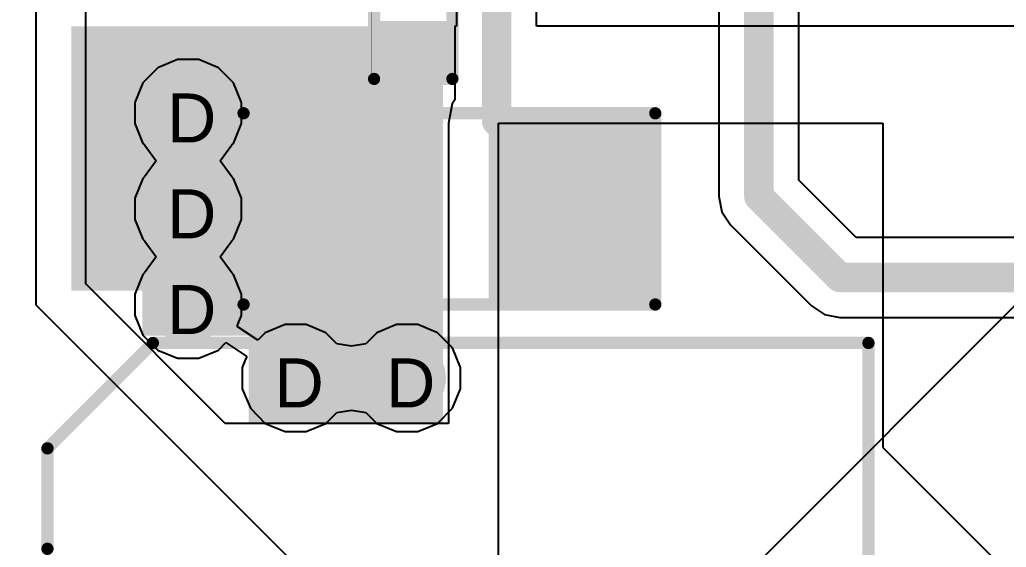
# Model space of a CAD drawing. Header units: inches. Extents: x 0 to 5401, y 0 to 5414.
# Drawn here: x 6.36 to 16.59, y 17.24 to 22.7 of the extents above; entities that cross this region are included whole.
import ezdxf

# ---------------------------------------------------------------- set-up
doc = ezdxf.new("R2010")
doc.units = ezdxf.units.IN
for name, color, linetype in [('Bottom Layer', 5, 'Continuous'), ('Bottom Solder', 6, 'Continuous'), ('Drill Drawing', 1, 'Continuous'), ('Layer 1', 16, 'Continuous'), ('Layer 2', 76, 'Continuous'), ('Top Layer', 1, 'Continuous'), ('Top Overlay', 2, 'Continuous'), ('Top Paste', 8, 'Continuous'), ('Top Solder', 216, 'Continuous'), ('Via Holes', 16, 'Continuous')]:
    doc.layers.add(name, color=color, linetype=linetype)
doc.styles.add('Arial', font='', dxfattribs={"height": 0.2})
doc.styles.get('Arial').set_extended_font_data('Arial')

# ---------------------------------------------------------------- blocks, each defined once
blk = doc.blocks.new('R___0402_101')
at = {"layer": 'Top Layer'}
for points in [[(-0.699, -0.318), (-0.699, 0.317), (-0.241, 0.317), (-0.241, -0.318)], [(0.241, -0.318), (0.241, 0.317), (0.699, 0.317), (0.699, -0.318)]]:
    blk.add_hatch(color=1, dxfattribs=at).paths.add_polyline_path(points)
at = {"layer": 'Top Paste'}
for points in [[(-0.699, -0.318), (-0.699, 0.317), (-0.241, 0.317), (-0.241, -0.318)], [(0.241, -0.318), (0.241, 0.317), (0.699, 0.317), (0.699, -0.318)]]:
    blk.add_hatch(color=8, dxfattribs=at).paths.add_polyline_path(points)
at = {"layer": 'Top Solder'}
for points in [[(-0.754, -0.373), (-0.754, 0.373), (-0.186, 0.373), (-0.186, -0.373)], [(0.186, -0.373), (0.186, 0.373), (0.754, 0.373), (0.754, -0.373)]]:
    blk.add_hatch(color=216, dxfattribs=at).paths.add_polyline_path(points)
at = {"layer": 'Top Overlay'}
for points in [[(0.787, 0.406, 0.127, 0.127, 0), (-0.787, 0.406, 0.127, 0.127, 0)], [(-0.787, -0.406, 0.127, 0.127, 0), (-0.787, 0.406, 0.127, 0.127, 0)], [(0.787, -0.406, 0.127, 0.127, 0), (0.787, 0.406, 0.127, 0.127, 0)], [(0.787, -0.406, 0.127, 0.127, 0), (-0.787, -0.406, 0.127, 0.127, 0)], [(0.813, -0.432, 0.00323, 0.00323, 0), (-0.813, -0.432, 0.00323, 0.00323, 0)]]:
    blk.add_lwpolyline(points, format="xyseb", dxfattribs=at)
for points in [[(-0.819, 0.406, 0.0635, 0.0635, 1), (-0.756, 0.406, 0.0635, 0.0635, 1)], [(-0.819, 0.406, 0.0635, 0.0635, 1), (-0.756, 0.406, 0.0635, 0.0635, 1)], [(0.756, 0.406, 0.0635, 0.0635, 1), (0.819, 0.406, 0.0635, 0.0635, 1)], [(0.756, 0.406, 0.0635, 0.0635, 1), (0.819, 0.406, 0.0635, 0.0635, 1)], [(-0.819, -0.406, 0.0635, 0.0635, 1), (-0.756, -0.406, 0.0635, 0.0635, 1)], [(-0.819, -0.406, 0.0635, 0.0635, 1), (-0.756, -0.406, 0.0635, 0.0635, 1)], [(0.756, -0.406, 0.0635, 0.0635, 1), (0.819, -0.406, 0.0635, 0.0635, 1)], [(0.756, -0.406, 0.0635, 0.0635, 1), (0.819, -0.406, 0.0635, 0.0635, 1)], [(-0.814, -0.432, 0.00161, 0.00161, 1), (-0.812, -0.432, 0.00161, 0.00161, 1)], [(0.812, -0.432, 0.00161, 0.00161, 1), (0.814, -0.432, 0.00161, 0.00161, 1)]]:
    blk.add_lwpolyline(points, format="xyseb", close=True, dxfattribs=at)
blk = doc.blocks.new('R___1206_105')
at = {"layer": 'Top Layer'}
for points in [[(-2.032, 0.889), (-0.508, 0.889), (-0.508, -0.889), (-2.032, -0.889)], [(0.508, 0.889), (2.032, 0.889), (2.032, -0.889), (0.508, -0.889)]]:
    blk.add_hatch(color=1, dxfattribs=at).paths.add_polyline_path(points)
at = {"layer": 'Top Paste'}
for points in [[(-2.032, 0.889), (-0.508, 0.889), (-0.508, -0.889), (-2.032, -0.889)], [(0.508, 0.889), (2.032, 0.889), (2.032, -0.889), (0.508, -0.889)]]:
    blk.add_hatch(color=8, dxfattribs=at).paths.add_polyline_path(points)
at = {"layer": 'Top Solder'}
for points in [[(-2.1336, 0.9906), (-0.4064, 0.9906), (-0.4064, -0.9906), (-2.1336, -0.9906)], [(0.4064, 0.9906), (2.1336, 0.9906), (2.1336, -0.9906), (0.4064, -0.9906)]]:
    blk.add_hatch(color=216, dxfattribs=at).paths.add_polyline_path(points)
at = {"layer": 'Top Overlay'}
for points in [[(-2.1336, 0.9906, 0.127, 0.127, 0), (2.1336, 0.9906, 0.127, 0.127, 0)], [(-2.1336, -0.9906, 0.127, 0.127, 0), (-2.1336, 0.9906, 0.127, 0.127, 0)], [(2.1336, -0.9906, 0.127, 0.127, 0), (2.1336, 0.9906, 0.127, 0.127, 0)], [(-2.1336, -0.9906, 0.127, 0.127, 0), (2.1336, -0.9906, 0.127, 0.127, 0)]]:
    blk.add_lwpolyline(points, format="xyseb", dxfattribs=at)
for points in [[(-2.16535, 0.9906, 0.0635, 0.0635, 1), (-2.10185, 0.9906, 0.0635, 0.0635, 1)], [(-2.16535, 0.9906, 0.0635, 0.0635, 1), (-2.10185, 0.9906, 0.0635, 0.0635, 1)], [(2.10185, 0.9906, 0.0635, 0.0635, 1), (2.16535, 0.9906, 0.0635, 0.0635, 1)], [(2.10185, 0.9906, 0.0635, 0.0635, 1), (2.16535, 0.9906, 0.0635, 0.0635, 1)], [(-2.16535, -0.9906, 0.0635, 0.0635, 1), (-2.10185, -0.9906, 0.0635, 0.0635, 1)], [(-2.16535, -0.9906, 0.0635, 0.0635, 1), (-2.10185, -0.9906, 0.0635, 0.0635, 1)], [(2.10185, -0.9906, 0.0635, 0.0635, 1), (2.16535, -0.9906, 0.0635, 0.0635, 1)], [(2.10185, -0.9906, 0.0635, 0.0635, 1), (2.16535, -0.9906, 0.0635, 0.0635, 1)]]:
    blk.add_lwpolyline(points, format="xyseb", close=True, dxfattribs=at)
blk = doc.blocks.new('UWX1E101MCL1GB__271')
at = {"layer": 'Top Overlay'}
for points in [[(-4.242, 3.124, 0.127, 0.127, 0), (-3.15, 4.216, 0.127, 0.127, 0)], [(-3.15, 4.216, 0.127, 0.127, 0), (4.267, 4.216, 0.127, 0.127, 0)], [(4.267, 1.956, 0.127, 0.127, 0), (4.267, 4.216, 0.127, 0.127, 0)], [(-4.242, 2.083, 0.127, 0.127, 0), (-4.242, 3.124, 0.127, 0.127, 0)]]:
    blk.add_lwpolyline(points, format="xyseb", dxfattribs=at)
for points in [[(-3.181, 4.216, 0.0635, 0.0635, 1), (-3.118, 4.216, 0.0635, 0.0635, 1)], [(-3.181, 4.216, 0.0635, 0.0635, 1), (-3.118, 4.216, 0.0635, 0.0635, 1)], [(4.235, 4.216, 0.0635, 0.0635, 1), (4.299, 4.216, 0.0635, 0.0635, 1)], [(4.235, 4.216, 0.0635, 0.0635, 1), (4.299, 4.216, 0.0635, 0.0635, 1)], [(-4.274, 3.124, 0.0635, 0.0635, 1), (-4.21, 3.124, 0.0635, 0.0635, 1)], [(-4.274, 3.124, 0.0635, 0.0635, 1), (-4.21, 3.124, 0.0635, 0.0635, 1)], [(-4.274, 2.083, 0.0635, 0.0635, 1), (-4.21, 2.083, 0.0635, 0.0635, 1)]]:
    blk.add_lwpolyline(points, format="xyseb", close=True, dxfattribs=at)

msp = doc.modelspace()

# ---------------------------------------------------------------- hatches: boundary and pattern name
at = {"layer": 'Bottom Layer'}
h = msp.add_hatch(color=5, dxfattribs=at)
edge = h.paths.add_edge_path()
edge.add_arc((8.106, 21.738), 0.3, 0, 360)
h = msp.add_hatch(color=5, dxfattribs=at)
edge = h.paths.add_edge_path()
edge.add_arc((8.106, 20.745), 0.3, 0, 360)
h = msp.add_hatch(color=5, dxfattribs=at)
edge = h.paths.add_edge_path()
edge.add_arc((8.106, 19.752), 0.3, 0, 360)
h = msp.add_hatch(color=5, dxfattribs=at)
edge = h.paths.add_edge_path()
edge.add_arc((9.22, 18.993), 0.3, 0, 360)
h = msp.add_hatch(color=5, dxfattribs=at)
edge = h.paths.add_edge_path()
edge.add_arc((10.376, 18.993), 0.3, 0, 360)
at = {"layer": 'Bottom Solder'}
h = msp.add_hatch(color=6, dxfattribs=at)
edge = h.paths.add_edge_path()
edge.add_arc((8.106, 21.738), 0.402, 0, 360)
h = msp.add_hatch(color=6, dxfattribs=at)
edge = h.paths.add_edge_path()
edge.add_arc((8.106, 20.745), 0.402, 0, 360)
h = msp.add_hatch(color=6, dxfattribs=at)
edge = h.paths.add_edge_path()
edge.add_arc((8.106, 19.752), 0.402, 0, 360)
h = msp.add_hatch(color=6, dxfattribs=at)
edge = h.paths.add_edge_path()
edge.add_arc((9.22, 18.993), 0.402, 0, 360)
h = msp.add_hatch(color=6, dxfattribs=at)
edge = h.paths.add_edge_path()
edge.add_arc((10.376, 18.993), 0.402, 0, 360)
at = {"layer": 'Layer 1'}
h = msp.add_hatch(color=16, dxfattribs=at)
edge = h.paths.add_edge_path()
edge.add_arc((8.106, 21.738), 0.3, 0, 360)
h = msp.add_hatch(color=16, dxfattribs=at)
edge = h.paths.add_edge_path()
edge.add_arc((8.106, 20.745), 0.3, 0, 360)
h = msp.add_hatch(color=16, dxfattribs=at)
edge = h.paths.add_edge_path()
edge.add_arc((8.106, 19.752), 0.3, 0, 360)
h = msp.add_hatch(color=16, dxfattribs=at)
edge = h.paths.add_edge_path()
edge.add_arc((9.22, 18.993), 0.3, 0, 360)
h = msp.add_hatch(color=16, dxfattribs=at)
edge = h.paths.add_edge_path()
edge.add_arc((10.376, 18.993), 0.3, 0, 360)
at = {"layer": 'Layer 2'}
h = msp.add_hatch(color=76, dxfattribs=at)
edge = h.paths.add_edge_path()
edge.add_arc((8.106, 21.738), 0.3, 0, 360)
h = msp.add_hatch(color=76, dxfattribs=at)
edge = h.paths.add_edge_path()
edge.add_arc((8.106, 20.745), 0.3, 0, 360)
h = msp.add_hatch(color=76, dxfattribs=at)
edge = h.paths.add_edge_path()
edge.add_arc((8.106, 19.752), 0.3, 0, 360)
h = msp.add_hatch(color=76, dxfattribs=at)
edge = h.paths.add_edge_path()
edge.add_arc((9.22, 18.993), 0.3, 0, 360)
h = msp.add_hatch(color=76, dxfattribs=at)
edge = h.paths.add_edge_path()
edge.add_arc((10.376, 18.993), 0.3, 0, 360)
at = {"layer": 'Top Layer'}
for points in [[(6.894, 19.899), (10.747, 19.899), (10.747, 22.638), (6.894, 22.638)], [(7.633, 19.431), (10.747, 19.431), (10.747, 22.638), (7.633, 22.638)], [(8.732, 18.523), (10.747, 18.523), (10.747, 22.638), (8.732, 22.638)]]:
    msp.add_hatch(color=1, dxfattribs=at).paths.add_polyline_path(points)
h = msp.add_hatch(color=1, dxfattribs=at)
edge = h.paths.add_edge_path()
edge.add_arc((8.106, 21.738), 0.3, 0, 360)
h = msp.add_hatch(color=1, dxfattribs=at)
edge = h.paths.add_edge_path()
edge.add_arc((8.106, 20.745), 0.3, 0, 360)
h = msp.add_hatch(color=1, dxfattribs=at)
edge = h.paths.add_edge_path()
edge.add_arc((8.106, 19.752), 0.3, 0, 360)
h = msp.add_hatch(color=1, dxfattribs=at)
edge = h.paths.add_edge_path()
edge.add_arc((9.22, 18.993), 0.3, 0, 360)
h = msp.add_hatch(color=1, dxfattribs=at)
edge = h.paths.add_edge_path()
edge.add_arc((10.376, 18.993), 0.3, 0, 360)
at = {"layer": 'Top Solder'}
h = msp.add_hatch(color=216, dxfattribs=at)
edge = h.paths.add_edge_path()
edge.add_arc((8.106, 21.738), 0.402, 0, 360)
h = msp.add_hatch(color=216, dxfattribs=at)
edge = h.paths.add_edge_path()
edge.add_arc((8.106, 20.745), 0.402, 0, 360)
h = msp.add_hatch(color=216, dxfattribs=at)
edge = h.paths.add_edge_path()
edge.add_arc((8.106, 19.752), 0.402, 0, 360)
h = msp.add_hatch(color=216, dxfattribs=at)
edge = h.paths.add_edge_path()
edge.add_arc((9.22, 18.993), 0.402, 0, 360)
h = msp.add_hatch(color=216, dxfattribs=at)
edge = h.paths.add_edge_path()
edge.add_arc((10.376, 18.993), 0.402, 0, 360)
at = {"layer": 'Via Holes'}
h = msp.add_hatch(color=7, dxfattribs=at)
edge = h.paths.add_edge_path()
edge.add_arc((8.106, 21.738), 0.15, 0, 360)
h = msp.add_hatch(color=7, dxfattribs=at)
edge = h.paths.add_edge_path()
edge.add_arc((8.106, 20.745), 0.15, 0, 360)
h = msp.add_hatch(color=7, dxfattribs=at)
edge = h.paths.add_edge_path()
edge.add_arc((8.106, 19.752), 0.15, 0, 360)
h = msp.add_hatch(color=7, dxfattribs=at)
edge = h.paths.add_edge_path()
edge.add_arc((9.22, 18.993), 0.15, 0, 360)
h = msp.add_hatch(color=7, dxfattribs=at)
edge = h.paths.add_edge_path()
edge.add_arc((10.376, 18.993), 0.15, 0, 360)

# ---------------------------------------------------------------- linework, layer by layer
at = {"layer": 'Bottom Layer'}
for p, q in [((14.435, 21.044), (14.435, 27.248)), ((13.606, 27.076), (13.606, 20.872)), ((15.031, 20.448), (14.435, 21.044)), ((13.606, 20.872), (13.638, 20.714)), ((13.638, 20.714), (13.728, 20.579)), ((13.728, 20.579), (14.566, 19.741)), ((33.827, 20.448), (15.031, 20.448)), ((14.566, 19.741), (14.7, 19.651)), ((14.7, 19.651), (14.859, 19.62)), ((14.859, 19.62), (33.998, 19.62))]:
    msp.add_line(p, q, dxfattribs=at)
for points in [[(14.021, 20.872, 0.305, 0.305, 0), (14.021, 27.248, 0.305, 0.305, 0)], [(14.021, 20.872, 0.305, 0.305, 0), (14.859, 20.034, 0.305, 0.305, 0)], [(14.859, 20.034, 0.305, 0.305, 0), (33.998, 20.034, 0.305, 0.305, 0)]]:
    msp.add_lwpolyline(points, format="xyseb", dxfattribs=at)
for points in [[(13.945, 20.872, 0.152, 0.152, 1), (14.097, 20.872, 0.152, 0.152, 1)], [(13.945, 20.872, 0.152, 0.152, 1), (14.097, 20.872, 0.152, 0.152, 1)], [(14.783, 20.034, 0.152, 0.152, 1), (14.935, 20.034, 0.152, 0.152, 1)], [(14.783, 20.034, 0.152, 0.152, 1), (14.935, 20.034, 0.152, 0.152, 1)]]:
    msp.add_lwpolyline(points, format="xyseb", close=True, dxfattribs=at)
at = {"layer": 'Layer 2'}
for p, q in [((7.996, 22.292), (7.792, 22.208)), ((8.216, 22.292), (7.996, 22.292)), ((8.42, 22.208), (8.216, 22.292)), ((7.792, 22.208), (7.636, 22.052)), ((8.576, 22.052), (8.42, 22.208)), ((7.636, 22.052), (7.552, 21.848)), ((8.66, 21.848), (8.576, 22.052)), ((7.552, 21.848), (7.552, 21.628)), ((8.66, 21.628), (8.66, 21.848)), ((7.552, 21.628), (7.636, 21.424)), ((8.576, 21.424), (8.66, 21.628)), ((7.636, 21.424), (7.653, 21.408)), ((7.653, 21.408), (7.773, 21.242)), ((8.439, 21.242), (8.559, 21.408)), ((8.559, 21.408), (8.576, 21.424)), ((7.773, 21.242), (7.653, 21.076)), ((8.559, 21.076), (8.439, 21.242)), ((7.653, 21.076), (7.636, 21.059)), ((8.576, 21.059), (8.559, 21.076)), ((7.636, 21.059), (7.552, 20.855)), ((8.66, 20.855), (8.576, 21.059)), ((7.552, 20.855), (7.552, 20.635)), ((8.66, 20.635), (8.66, 20.855)), ((7.552, 20.635), (7.636, 20.431)), ((8.576, 20.431), (8.66, 20.635)), ((7.636, 20.431), (7.653, 20.415)), ((7.653, 20.415), (7.773, 20.249)), ((8.439, 20.249), (8.559, 20.415)), ((8.559, 20.415), (8.576, 20.431)), ((7.773, 20.249), (7.653, 20.083)), ((8.559, 20.083), (8.439, 20.249)), ((7.636, 20.066), (7.552, 19.862)), ((7.653, 20.083), (7.636, 20.066)), ((8.576, 20.066), (8.559, 20.083)), ((8.66, 19.862), (8.576, 20.066)), ((7.552, 19.862), (7.552, 19.642)), ((8.66, 19.642), (8.66, 19.862)), ((7.552, 19.642), (7.636, 19.438)), ((8.632, 19.574), (8.66, 19.642)), ((8.613, 19.528), (8.632, 19.574)), ((9.11, 19.547), (8.906, 19.462)), ((9.33, 19.547), (9.11, 19.547)), ((9.534, 19.462), (9.33, 19.547)), ((10.266, 19.547), (10.062, 19.462)), ((10.486, 19.547), (10.266, 19.547)), ((10.69, 19.462), (10.486, 19.547)), ((7.636, 19.438), (7.792, 19.283)), ((8.828, 19.384), (8.613, 19.528)), ((8.906, 19.462), (8.828, 19.384)), ((9.648, 19.348), (9.534, 19.462)), ((10.062, 19.462), (9.948, 19.348)), ((10.846, 19.306), (10.69, 19.462)), ((8.42, 19.283), (8.498, 19.361)), ((8.498, 19.361), (8.714, 19.217)), ((9.798, 19.324), (9.648, 19.348)), ((9.948, 19.348), (9.798, 19.324)), ((7.792, 19.283), (7.996, 19.198)), ((8.216, 19.198), (8.42, 19.283)), ((10.93, 19.103), (10.846, 19.306)), ((7.996, 19.198), (8.216, 19.198)), ((8.694, 19.171), (8.666, 19.103)), ((8.714, 19.217), (8.694, 19.171)), ((8.666, 19.103), (8.666, 18.882)), ((10.93, 18.882), (10.93, 19.103)), ((8.666, 18.882), (8.751, 18.679)), ((10.846, 18.679), (10.93, 18.882)), ((8.751, 18.679), (8.906, 18.523)), ((9.534, 18.523), (9.648, 18.637)), ((9.648, 18.637), (9.798, 18.661)), ((9.798, 18.661), (9.948, 18.637)), ((9.948, 18.637), (10.062, 18.523)), ((10.69, 18.523), (10.846, 18.679)), ((8.906, 18.523), (9.11, 18.439)), ((9.33, 18.439), (9.534, 18.523)), ((10.062, 18.523), (10.266, 18.439)), ((10.486, 18.439), (10.69, 18.523)), ((9.11, 18.439), (9.33, 18.439)), ((10.266, 18.439), (10.486, 18.439))]:
    msp.add_line(p, q, dxfattribs=at)
at = {"layer": 'Top Layer'}
for p, q in [((6.528, 30.067), (6.528, 19.752)), ((7.046, 19.967), (7.046, 29.185)), ((11.717, 22.638), (11.717, 24.022)), ((10.889, 22.866), (10.889, 22.638)), ((10.889, 22.638), (10.871, 22.638)), ((10.871, 22.638), (10.871, 21.874)), ((17.679, 22.638), (11.717, 22.638)), ((10.843, 21.832), (10.804, 21.634)), ((10.871, 21.874), (10.843, 21.832)), ((10.804, 21.634), (10.804, 18.523)), ((11.322, 12.116), (11.322, 21.634)), ((11.322, 21.634), (15.307, 21.634)), ((15.307, 21.634), (15.307, 18.273)), ((8.49, 18.523), (7.046, 19.967)), ((6.528, 19.752), (9.74, 16.54)), ((10.804, 18.523), (8.49, 18.523)), ((15.307, 18.273), (17.04, 16.54))]:
    msp.add_line(p, q, dxfattribs=at)
for points in [[(11.303, 21.653, 0.305, 0.305, 0), (11.303, 24.466, 0.305, 0.305, 0)], [(11.303, 21.653, 0.305, 0.305, 0), (12.084, 20.872, 0.305, 0.305, 0)], [(12.084, 20.745, 0.305, 0.305, 0), (12.084, 20.872, 0.305, 0.305, 0)]]:
    msp.add_lwpolyline(points, format="xyseb", dxfattribs=at)
for points in [[(11.227, 21.653, 0.152, 0.152, 1), (11.379, 21.653, 0.152, 0.152, 1)], [(11.227, 21.653, 0.152, 0.152, 1), (11.379, 21.653, 0.152, 0.152, 1)], [(12.008, 20.872, 0.152, 0.152, 1), (12.16, 20.872, 0.152, 0.152, 1)], [(12.008, 20.872, 0.152, 0.152, 1), (12.16, 20.872, 0.152, 0.152, 1)], [(12.008, 20.745, 0.152, 0.152, 1), (12.16, 20.745, 0.152, 0.152, 1)]]:
    msp.add_lwpolyline(points, format="xyseb", close=True, dxfattribs=at)
at = {"layer": 'Top Solder'}
msp.add_line((3.115, 6.162), (5401.268, 5414.317), dxfattribs=at)

# ---------------------------------------------------------------- block references
at = {"rotation": 270}
msp.add_blockref('R___0402_101', (10.439, 22.879), dxfattribs=at)
for name, p in [('R___1206_105', (10.814, 20.745)), ('UWX1E101MCL1GB__271', (10.89, 15.14))]:
    msp.add_blockref(name, p)

# ---------------------------------------------------------------- texts
at = {"layer": 'Drill Drawing', "style": 'Arial'}
for p in [(7.886, 21.433), (7.886, 20.44), (7.886, 19.448), (9, 18.688), (10.156, 18.688)]:
    msp.add_text('D', height=0.508, dxfattribs=at).set_placement(p)

doc.saveas('drawing.dxf')
